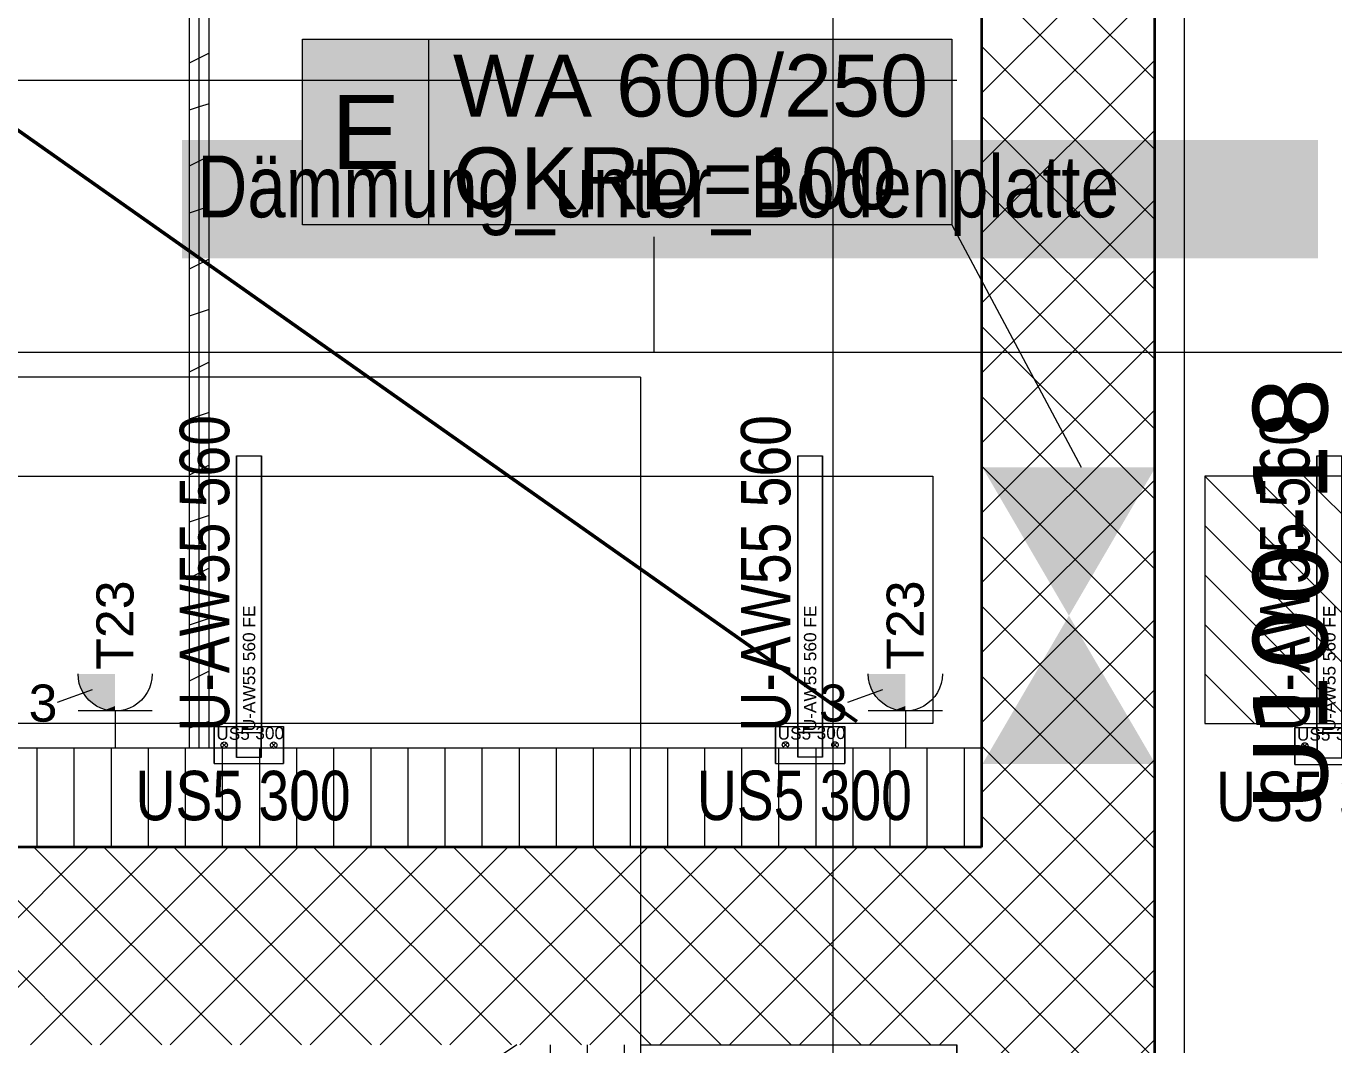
# Model space of a CAD drawing. Extents: x -1132 to 613, y -179 to 712.
# Drawn here: x -575.9 to -523, y 158.5 to 199.7 of the extents above; entities that cross this region are included whole.
import ezdxf
from ezdxf.lldxf.tags import DXFTag

# ---------------------------------------------------------------- set-up
doc = ezdxf.new("R2010")
doc.units = 0
doc.layers.get('0').update_dxf_attribs({"lineweight": 13})
for name, color, linetype, lineweight in [('A-AREA-____-IDEN', 7, 'Continuous', 5), ('A-DETL-____-HDLN', 7, '_Verdeckte Linien_', 9), ('A-DETL-____-IDEN', 7, 'Continuous', 5), ('A-FLOR-____-OTLN', 7, 'Continuous', 9), ('A-FLOR-____-OVHD', 7, 'Strichpunkt - Fein', 9), ('A-GENM-____-OTLN', 7, 'Continuous', 9), ('A-WALL-____-MCUT', 7, 'Continuous', 35), ('A-WALL-____-PATT', 7, 'Continuous', 35), ('A-WALL-FNSH-MCUT', 7, 'Continuous', 35), ('S-GRID-____-OTLN', 7, 'Continuous', 5)]:
    doc.layers.add(name, color=color, linetype=linetype, lineweight=lineweight)
for name, color, linetype, lineweight, true_color in [('EL01_WAN_Aussparung Wand', 7, 'Continuous', 13, 0x7f5f3f), ('EL01_WAN_Aussparung Wand Text', 7, 'Continuous', 13, 0x7f5f3f), ('EL01_WAN_Kraft', 1, 'Continuous', 13, 0xff0000), ('EL01_WAN_Trassen', 40, 'Continuous', 13, 0xffbf00), ('EL01_WAN_Trassen Befestigung', 7, 'Continuous', 13, 0xb2b200), ('X_Geometrie', 3, 'Continuous', 50, 0x00ff00)]:
    doc.layers.add(name, color=color, linetype=linetype, lineweight=lineweight, true_color=true_color)
doc.styles.get("Standard").update_dxf_attribs({"font": 'arial.ttf'})
tags = doc.linetypes.add('_Rasterlinie_', pattern=[0.375, 0.2, -0.05, 0.075, -0.05]).pattern_tags.tags
tags[10:11] = [DXFTag(74, 4), DXFTag(75, 0), DXFTag(340, '0'), DXFTag(46, 1.0), DXFTag(50, 0.0), DXFTag(44, 0.0), DXFTag(45, 0.0)]
tags[8:9] = [DXFTag(74, 4), DXFTag(75, 0), DXFTag(340, '0'), DXFTag(46, 1.0), DXFTag(50, 0.0), DXFTag(44, 0.0), DXFTag(45, 0.0)]
tags[6:7] = [DXFTag(74, 4), DXFTag(75, 0), DXFTag(340, '0'), DXFTag(46, 1.0), DXFTag(50, 0.0), DXFTag(44, 0.0), DXFTag(45, 0.0)]
tags[4:5] = [DXFTag(74, 4), DXFTag(75, 0), DXFTag(340, '0'), DXFTag(46, 1.0), DXFTag(50, 0.0), DXFTag(44, 0.0), DXFTag(45, 0.0)]
tags = doc.linetypes.add('_Verdeckte Linien_', pattern=[0.15, 0.1, -0.05]).pattern_tags.tags
tags[6:7] = [DXFTag(74, 4), DXFTag(75, 0), DXFTag(340, '0'), DXFTag(46, 1.0), DXFTag(50, 0.0), DXFTag(44, 0.0), DXFTag(45, 0.0)]
tags[4:5] = [DXFTag(74, 4), DXFTag(75, 0), DXFTag(340, '0'), DXFTag(46, 1.0), DXFTag(50, 0.0), DXFTag(44, 0.0), DXFTag(45, 0.0)]
tags = doc.linetypes.add('Strichpunkt - Fein', pattern=[0.2, 0.1, -0.05, 0, -0.05]).pattern_tags.tags
tags[10:11] = [DXFTag(74, 4), DXFTag(75, 0), DXFTag(340, '0'), DXFTag(46, 1.0), DXFTag(50, 0.0), DXFTag(44, 0.0), DXFTag(45, 0.0)]
tags[8:9] = [DXFTag(74, 4), DXFTag(75, 0), DXFTag(340, '0'), DXFTag(46, 1.0), DXFTag(50, 0.0), DXFTag(44, 0.0), DXFTag(45, 0.0)]
tags[6:7] = [DXFTag(74, 4), DXFTag(75, 0), DXFTag(340, '0'), DXFTag(46, 1.0), DXFTag(50, 0.0), DXFTag(44, 0.0), DXFTag(45, 0.0)]
tags[4:5] = [DXFTag(74, 4), DXFTag(75, 0), DXFTag(340, '0'), DXFTag(46, 1.0), DXFTag(50, 0.0), DXFTag(44, 0.0), DXFTag(45, 0.0)]

# ---------------------------------------------------------------- blocks, each defined once
blk = doc.blocks.new('Referenz-A0UNPDE96I', base_point=(-1115.886, -117.372))
at = {"layer": 'A-DETL-____-HDLN', "color": 0, "linetype": '_Verdeckte Linien_', "ltscale": 0.13}
for p, q in [((-538.215, 197.478), (-723.015, 197.478)), ((-365.615, 186.478), (-735.315, 186.478)), ((-551.015, 185.478), (-724.344, 185.478)), ((-551.015, 185.478), (-551.015, 158.478))]:
    blk.add_line(p, q, dxfattribs=at)
at = {"layer": 'A-DETL-____-IDEN', "color": 0, "linetype": 'Continuous', "ltscale": 0.13}
blk.add_line((-550.465, 186.478), (-550.465, 191.145), dxfattribs=at)
at = {"layer": 'A-DETL-____-IDEN', "color": 7, "linetype": 'Continuous', "ltscale": 0.13, "true_color": 0xffffff}
for points in [[(-569.558, 190.277), (-523.606, 190.277), (-569.558, 195.065)], [(-523.606, 190.277), (-569.558, 195.065), (-523.606, 195.065)]]:
    blk.add_solid(points, dxfattribs=at)
at = {"layer": 'A-FLOR-____-OTLN', "color": 0, "linetype": 'Continuous', "ltscale": 0.13}
blk.add_line((-556.015, 158.478), (-562.015, 154.478), dxfattribs=at)
at = {"layer": 'A-FLOR-____-OVHD', "color": 0, "linetype": 'Strichpunkt - Fein', "ltscale": 0.13}
blk.add_line((-529.015, -107.622), (-529.015, 223.278), dxfattribs=at)
at = {"layer": 'A-GENM-____-OTLN', "color": 0, "linetype": 'Continuous', "ltscale": 0.13}
for p, q in [((-551.015, 158.478), (-538.215, 158.478)), ((-551.015, 158.478), (-551.015, 133.278)), ((-538.215, 158.478), (-538.215, 133.278))]:
    blk.add_line(p, q, dxfattribs=at)
at = {"layer": 'A-GENM-____-OTLN', "color": 0, "linetype": '_Verdeckte Linien_', "ltscale": 0.13}
blk.add_line((-538.215, 133.278), (-538.215, 158.478), dxfattribs=at)
at = {"layer": 'A-WALL-____-MCUT', "color": 0, "linetype": 'Continuous', "ltscale": 0.35}
for p, q in [((-537.215, 261.878), (-537.215, 166.478)), ((-530.215, 96.478), (-530.215, 224.478)), ((-537.215, 166.478), (-664.615, 166.478))]:
    blk.add_line(p, q, dxfattribs=at)
at = {"layer": 'A-WALL-____-MCUT', "color": 0, "linetype": 'Continuous', "lineweight": 9, "ltscale": 0.13}
for p, q in [((-568.865, 170.478), (-568.865, 233.08)), ((-537.215, 170.478), (-664.615, 170.478))]:
    blk.add_line(p, q, dxfattribs=at)
at = {"layer": 'A-WALL-____-PATT', "color": 0, "linetype": 'Continuous', "lineweight": 9, "ltscale": 0.13}
for p, q in [((-530.215, 197.512), (-537.215, 204.512)), ((-537.215, 196.955), (-530.215, 203.955)), ((-530.215, 194.684), (-537.215, 201.684)), ((-537.215, 194.126), (-530.215, 201.126)), ((-568.865, 198.372), (-569.265, 198.172)), ((-568.465, 198.572), (-568.865, 198.372)), ((-530.215, 191.855), (-537.215, 198.855)), ((-537.215, 191.298), (-530.215, 198.298)), ((-568.865, 196.403), (-569.265, 196.27)), ((-568.465, 196.536), (-568.865, 196.403)), ((-530.215, 189.027), (-537.215, 196.027)), ((-537.215, 188.47), (-530.215, 195.47)), ((-568.865, 194.207), (-569.265, 194.007)), ((-568.465, 194.407), (-568.865, 194.207)), ((-530.215, 186.198), (-537.215, 193.198)), ((-537.215, 185.641), (-530.215, 192.641)), ((-568.865, 192.238), (-569.265, 192.105)), ((-568.465, 192.372), (-568.865, 192.238)), ((-568.865, 190.043), (-569.265, 189.843)), ((-568.465, 190.243), (-568.865, 190.043)), ((-530.215, 183.37), (-537.215, 190.37)), ((-537.215, 182.813), (-530.215, 189.813)), ((-568.865, 188.074), (-569.265, 187.94)), ((-568.465, 188.207), (-568.865, 188.074)), ((-530.215, 180.541), (-537.215, 187.541)), ((-537.215, 179.984), (-530.215, 186.984)), ((-568.865, 185.878), (-569.265, 185.678)), ((-568.465, 186.078), (-568.865, 185.878)), ((-530.215, 177.713), (-537.215, 184.713)), ((-537.215, 177.156), (-530.215, 184.156)), ((-568.865, 183.909), (-569.265, 183.776)), ((-568.465, 184.042), (-568.865, 183.909)), ((-568.865, 181.713), (-569.265, 181.513)), ((-568.465, 181.913), (-568.865, 181.713)), ((-530.215, 174.885), (-537.215, 181.885)), ((-537.215, 174.328), (-530.215, 181.328)), ((-568.465, 179.877), (-568.865, 179.744)), ((-568.865, 179.744), (-569.265, 179.611)), ((-530.215, 172.056), (-537.215, 179.056)), ((-537.215, 171.499), (-530.215, 178.499)), ((-568.465, 177.748), (-568.865, 177.548)), ((-568.865, 177.548), (-569.265, 177.348)), ((-530.215, 169.228), (-537.215, 176.228)), ((-568.465, 175.713), (-568.865, 175.579)), ((-537.215, 168.671), (-530.215, 175.671)), ((-568.865, 175.579), (-569.265, 175.446)), ((-568.465, 173.583), (-568.865, 173.383)), ((-568.865, 173.383), (-569.265, 173.183)), ((-530.215, 166.399), (-537.215, 173.399)), ((-537.215, 165.842), (-530.215, 172.842)), ((-568.865, 171.415), (-569.265, 171.281)), ((-568.465, 171.548), (-568.865, 171.415)), ((-575.414, 166.478), (-575.414, 170.478)), ((-573.914, 166.478), (-573.914, 170.478)), ((-572.414, 166.478), (-572.414, 170.478)), ((-570.914, 166.478), (-570.914, 170.478)), ((-569.414, 166.478), (-569.414, 170.478)), ((-567.914, 166.478), (-567.914, 170.478)), ((-566.414, 166.478), (-566.414, 170.478)), ((-564.914, 166.478), (-564.914, 170.478)), ((-563.414, 166.478), (-563.414, 170.478)), ((-561.914, 166.478), (-561.914, 170.478)), ((-560.414, 166.478), (-560.414, 170.478)), ((-558.914, 166.478), (-558.914, 170.478)), ((-557.414, 166.478), (-557.414, 170.478)), ((-555.914, 166.478), (-555.914, 170.478)), ((-554.414, 166.478), (-554.414, 170.478)), ((-552.914, 166.478), (-552.914, 170.478)), ((-551.414, 166.478), (-551.414, 170.478)), ((-549.914, 166.478), (-549.914, 170.478)), ((-548.414, 166.478), (-548.414, 170.478)), ((-546.914, 166.478), (-546.914, 170.478)), ((-545.414, 166.478), (-545.414, 170.478)), ((-543.914, 166.478), (-543.914, 170.478)), ((-542.414, 166.478), (-542.414, 170.478)), ((-540.914, 166.478), (-540.914, 170.478)), ((-539.414, 166.478), (-539.414, 170.478)), ((-537.914, 166.478), (-537.914, 170.478)), ((-530.215, 163.571), (-537.215, 170.571)), ((-537.15, 163.078), (-530.215, 170.014)), ((-532.551, 163.078), (-537.215, 167.742)), ((-534.322, 163.078), (-530.215, 167.185)), ((-581.348, 158.478), (-573.348, 166.478)), ((-573.205, 158.478), (-581.205, 166.478)), ((-578.52, 158.478), (-570.52, 166.478)), ((-570.377, 158.478), (-578.377, 166.478)), ((-575.691, 158.478), (-567.691, 166.478)), ((-567.548, 158.478), (-575.548, 166.478)), ((-572.863, 158.478), (-564.863, 166.478)), ((-564.72, 158.478), (-572.72, 166.478)), ((-570.034, 158.478), (-562.034, 166.478)), ((-561.892, 158.478), (-569.892, 166.478)), ((-567.206, 158.478), (-559.206, 166.478)), ((-559.063, 158.478), (-567.063, 166.478)), ((-564.378, 158.478), (-556.378, 166.478)), ((-556.235, 158.478), (-564.235, 166.478)), ((-561.549, 158.478), (-553.549, 166.478)), ((-553.406, 158.478), (-561.406, 166.478)), ((-558.721, 158.478), (-550.721, 166.478)), ((-550.578, 158.478), (-558.578, 166.478)), ((-555.892, 158.478), (-547.892, 166.478)), ((-547.749, 158.478), (-555.749, 166.478)), ((-553.064, 158.478), (-545.064, 166.478)), ((-544.921, 158.478), (-552.921, 166.478)), ((-550.235, 158.478), (-542.235, 166.478)), ((-542.093, 158.478), (-550.093, 166.478)), ((-547.407, 158.478), (-539.407, 166.478)), ((-539.264, 158.478), (-547.264, 166.478)), ((-538.215, 160.257), (-544.436, 166.478)), ((-538.207, 163.078), (-541.607, 166.478)), ((-537.215, 164.914), (-538.779, 166.478)), ((-544.579, 158.478), (-537.215, 165.842)), ((-535.379, 163.078), (-537.215, 164.914)), ((-531.493, 163.078), (-530.215, 164.357)), ((-538.215, 162.014), (-537.15, 163.078)), ((-538.215, 159.185), (-534.322, 163.078)), ((-538.215, 156.357), (-531.493, 163.078)), ((-530.215, 155.086), (-538.207, 163.078)), ((-530.215, 157.914), (-535.379, 163.078)), ((-530.215, 160.742), (-532.551, 163.078)), ((-541.75, 158.478), (-538.215, 162.014)), ((-538.215, 153.529), (-530.215, 161.529)), ((-530.215, 152.257), (-538.215, 160.257)), ((-538.922, 158.478), (-538.215, 159.185)), ((-538.215, 150.7), (-530.215, 158.7)), ((-554.654, 143.278), (-554.654, 158.478)), ((-553.154, 143.278), (-553.154, 158.478)), ((-551.654, 143.278), (-551.654, 158.478))]:
    blk.add_line(p, q, dxfattribs=at)
at = {"layer": 'A-WALL-FNSH-MCUT', "color": 0, "linetype": 'Continuous', "lineweight": 9, "ltscale": 0.13}
for p, q in [((-569.265, 233.08), (-569.265, 170.478)), ((-568.465, 170.478), (-568.465, 233.08))]:
    blk.add_line(p, q, dxfattribs=at)
at = {"layer": 'S-GRID-____-OTLN', "color": 0, "linetype": '_Rasterlinie_', "ltscale": 0.13}
blk.add_line((-543.215, -113.603), (-543.215, 631.478), dxfattribs=at)
at = {"layer": 'X_Geometrie', "color": 0, "linetype": 'Continuous', "ltscale": 0.5}
blk.add_line((-663.384, 256.878), (-542.267, 171.558), dxfattribs=at)
at = {"layer": 'A-AREA-____-IDEN', "color": 0, "linetype": 'Continuous', "ltscale": 0.13, "insert": (-526.238, 167.942), "char_height": 3, "attachment_point": 1, "rotation": 90}
blk.add_mtext('{\\fVerdana;U100-18}', dxfattribs=at)
at = {"layer": 'A-DETL-____-IDEN', "color": 0, "linetype": 'Continuous', "ltscale": 0.13, "insert": (-568.933, 194.44), "char_height": 2.5, "attachment_point": 1}
blk.add_mtext('{\\W0.8;\\fArial;Dämmung_unter_Bodenplatte}', dxfattribs=at)
blk = doc.blocks.new('Kabelkanal-A0UNPDJ36I', base_point=(-597.184, 171.478))
at = {"color": 0, "linetype": 'ByBlock', "lineweight": -2, "ltscale": 0.13}
for p, q in [((-597.184, 171.478), (-597.184, 181.478)), ((-597.184, 181.478), (-539.184, 181.478)), ((-539.184, 181.478), (-539.184, 171.478)), ((-539.184, 171.478), (-597.184, 171.478))]:
    blk.add_line(p, q, dxfattribs=at)
blk = doc.blocks.new('IfcObject-A0UNPDLF6I', base_point=(-571.437, 167.559))
at = {"layer": 'EL01_WAN_Trassen', "linetype": 'ByBlock', "lineweight": -2, "ltscale": 0.13}
for p, q in [((-568.253, 171.348), (-565.453, 171.348)), ((-568.253, 171.348), (-565.453, 171.348)), ((-568.253, 169.848), (-568.253, 171.348)), ((-568.253, 171.348), (-568.253, 171.348)), ((-568.253, 171.348), (-568.253, 169.848)), ((-566.353, 171.098), (-567.353, 171.098)), ((-566.353, 171.098), (-567.353, 171.098)), ((-567.353, 170.098), (-567.353, 171.098)), ((-567.353, 171.098), (-567.353, 171.098)), ((-567.353, 171.098), (-567.353, 170.098)), ((-566.353, 170.098), (-566.353, 171.098)), ((-566.353, 171.098), (-566.353, 171.098)), ((-566.353, 171.098), (-566.353, 170.098)), ((-565.453, 169.848), (-565.453, 171.348)), ((-565.453, 171.348), (-565.453, 171.348)), ((-565.453, 171.348), (-565.453, 169.848)), ((-567.983, 170.598), (-567.978, 170.631)), ((-567.978, 170.564), (-567.983, 170.598)), ((-567.978, 170.631), (-567.965, 170.663)), ((-567.965, 170.533), (-567.978, 170.564)), ((-567.965, 170.663), (-567.944, 170.69)), ((-567.944, 170.506), (-567.965, 170.533)), ((-567.944, 170.69), (-567.918, 170.71)), ((-567.761, 170.506), (-567.944, 170.69)), ((-567.944, 170.506), (-567.761, 170.69)), ((-567.918, 170.485), (-567.944, 170.506)), ((-567.918, 170.71), (-567.886, 170.723)), ((-567.886, 170.472), (-567.918, 170.485)), ((-567.886, 170.723), (-567.853, 170.728)), ((-567.853, 170.468), (-567.886, 170.472)), ((-567.853, 170.728), (-567.819, 170.723)), ((-567.819, 170.472), (-567.853, 170.468)), ((-567.819, 170.723), (-567.788, 170.71)), ((-567.788, 170.485), (-567.819, 170.472)), ((-567.788, 170.71), (-567.761, 170.69)), ((-567.761, 170.506), (-567.788, 170.485)), ((-567.761, 170.69), (-567.74, 170.663)), ((-567.74, 170.533), (-567.761, 170.506)), ((-567.74, 170.663), (-567.727, 170.631)), ((-567.727, 170.564), (-567.74, 170.533)), ((-567.727, 170.631), (-567.723, 170.598)), ((-567.723, 170.598), (-567.727, 170.564)), ((-565.983, 170.598), (-565.978, 170.631)), ((-565.978, 170.564), (-565.983, 170.598)), ((-565.978, 170.631), (-565.965, 170.663)), ((-565.965, 170.533), (-565.978, 170.564)), ((-565.965, 170.663), (-565.944, 170.69)), ((-565.944, 170.506), (-565.965, 170.533)), ((-565.944, 170.69), (-565.918, 170.71)), ((-565.944, 170.69), (-565.761, 170.506)), ((-565.944, 170.506), (-565.761, 170.69)), ((-565.918, 170.485), (-565.944, 170.506)), ((-565.918, 170.71), (-565.886, 170.723)), ((-565.886, 170.472), (-565.918, 170.485)), ((-565.886, 170.723), (-565.853, 170.728)), ((-565.853, 170.468), (-565.886, 170.472)), ((-565.853, 170.728), (-565.819, 170.723)), ((-565.819, 170.472), (-565.853, 170.468)), ((-565.819, 170.723), (-565.788, 170.71)), ((-565.788, 170.485), (-565.819, 170.472)), ((-565.788, 170.71), (-565.761, 170.69)), ((-565.761, 170.506), (-565.788, 170.485)), ((-565.761, 170.69), (-565.74, 170.663)), ((-565.74, 170.533), (-565.761, 170.506)), ((-565.74, 170.663), (-565.727, 170.631)), ((-565.727, 170.564), (-565.74, 170.533)), ((-565.727, 170.631), (-565.723, 170.598)), ((-565.723, 170.598), (-565.727, 170.564)), ((-568.253, 169.848), (-565.453, 169.848)), ((-568.253, 169.848), (-565.453, 169.848)), ((-568.253, 169.848), (-568.253, 169.848)), ((-566.353, 170.098), (-567.353, 170.098)), ((-566.353, 170.098), (-567.353, 170.098)), ((-567.353, 170.098), (-567.353, 170.098)), ((-566.353, 170.098), (-566.353, 170.098)), ((-565.453, 169.848), (-565.453, 169.848))]:
    blk.add_line(p, q, dxfattribs=at)
at = {"layer": 'EL01_WAN_Trassen', "lineweight": -2, "attachment_point": 1}
for s, insert, char_height in [('{\\fArial;US5}', (-568.172, 171.313), 0.5), ('{\\fArial;300}', (-566.593, 171.336), 0.5), ('{\\W0.8;\\fArial;US5 300}', (-571.437, 169.559), 2)]:
    blk.add_mtext(s, dxfattribs=dict(at, insert=insert, char_height=char_height))
blk = doc.blocks.new('IfcObject-A0UNPDN76I', base_point=(-569.648, 171.102))
at = {"layer": 'EL01_WAN_Trassen', "linetype": 'ByBlock', "lineweight": -2, "ltscale": 0.13}
for p, q in [((-567.348, 182.302), (-566.348, 182.302)), ((-567.348, 182.302), (-566.348, 182.302)), ((-567.348, 171.102), (-567.348, 182.302)), ((-567.348, 182.302), (-567.348, 182.302)), ((-567.348, 182.302), (-567.348, 171.102)), ((-566.348, 171.102), (-566.348, 182.302)), ((-566.348, 182.302), (-566.348, 182.302)), ((-566.348, 182.302), (-566.348, 171.102)), ((-567.348, 171.102), (-566.348, 171.102)), ((-567.348, 171.102), (-566.348, 171.102)), ((-567.348, 171.102), (-567.348, 171.102)), ((-566.348, 171.102), (-566.348, 171.102))]:
    blk.add_line(p, q, dxfattribs=at)
at = {"layer": 'EL01_WAN_Trassen', "lineweight": -2, "attachment_point": 1, "rotation": 90}
for s, insert, char_height in [('{\\W0.8;\\fArial;U-AW55 560}', (-569.648, 171.149), 2), ('{\\fArial;U-AW55 560 FE}', (-567.098, 171.157), 0.5)]:
    blk.add_mtext(s, dxfattribs=dict(at, insert=insert, char_height=char_height))
blk = doc.blocks.new('Wanddurchbruch-A0UNPDQN6I', base_point=(-537.184, 169.831))
at = {"color": 0, "linetype": 'ByBlock', "lineweight": -2, "ltscale": 0.13}
for p, q in [((-537.184, 169.831), (-537.184, 181.831)), ((-530.184, 169.831), (-530.184, 181.831))]:
    blk.add_line(p, q, dxfattribs=at)
for points in [[(-533.684, 175.831), (-530.184, 181.831), (-537.184, 181.831)], [(-537.184, 169.831), (-530.184, 169.831), (-533.684, 175.831)]]:
    blk.add_solid(points, dxfattribs=at)
blk = doc.blocks.new('Durchbruch beschriften-A0UNPDQP6I', base_point=(-564.69, 181.831))
at = {"color": 0, "linetype": 'ByBlock', "lineweight": -2, "ltscale": 0.13}
for p, q in [((-564.69, 191.642), (-564.69, 199.142)), ((-564.69, 199.142), (-538.423, 199.142)), ((-559.569, 191.642), (-559.569, 199.142)), ((-538.423, 199.142), (-538.423, 191.642)), ((-538.423, 191.642), (-564.69, 191.642)), ((-538.423, 191.642), (-533.184, 181.831))]:
    blk.add_line(p, q, dxfattribs=at)
at = {"color": 7, "linetype": 'ByBlock', "lineweight": -2, "ltscale": 0.13, "true_color": 0xffffff}
for points in [[(-538.423, 191.642), (-564.69, 191.642), (-538.423, 199.142)], [(-564.69, 191.642), (-538.423, 199.142), (-564.69, 199.142)], [(-538.423, 199.142), (-564.69, 199.142), (-564.69, 199.142)], [(-538.423, 191.642), (-538.423, 191.642), (-564.69, 191.642)]]:
    blk.add_solid(points, dxfattribs=at)
at = {"color": 0, "linetype": 'ByBlock', "lineweight": -2, "ltscale": 0.13, "char_height": 2.5, "attachment_point": 1}
for s, insert in [('{\\fArial; WA 600/250 }', (-559.569, 198.517)), ('{\\fArial; OKRD=100 }', (-559.569, 194.767))]:
    blk.add_mtext(s, dxfattribs=dict(at, insert=insert))
at = {"color": 40, "linetype": 'ByBlock', "lineweight": -2, "ltscale": 0.13, "true_color": 0xffbf00, "insert": (-563.526, 196.892), "char_height": 3, "attachment_point": 1}
blk.add_mtext('{\\fArial;E}', dxfattribs=at)
blk = doc.blocks.new('IfcObject-A0UNPDTB6I', base_point=(-527.728, 167.525))
at = {"layer": 'EL01_WAN_Trassen', "linetype": 'ByBlock', "lineweight": -2, "ltscale": 0.13}
for p, q in [((-524.543, 171.315), (-521.743, 171.315)), ((-524.543, 171.315), (-521.743, 171.315)), ((-524.543, 169.815), (-524.543, 171.315)), ((-524.543, 171.315), (-524.543, 171.315)), ((-524.543, 171.315), (-524.543, 169.815)), ((-522.643, 171.065), (-523.643, 171.065)), ((-522.643, 171.065), (-523.643, 171.065)), ((-523.643, 170.065), (-523.643, 171.065)), ((-523.643, 171.065), (-523.643, 171.065)), ((-523.643, 171.065), (-523.643, 170.065)), ((-522.643, 170.065), (-522.643, 171.065)), ((-522.643, 171.065), (-522.643, 171.065)), ((-522.643, 171.065), (-522.643, 170.065)), ((-521.743, 169.815), (-521.743, 171.315)), ((-521.743, 171.315), (-521.743, 171.315)), ((-521.743, 171.315), (-521.743, 169.815)), ((-524.273, 170.565), (-524.269, 170.598)), ((-524.269, 170.531), (-524.273, 170.565)), ((-524.269, 170.598), (-524.256, 170.63)), ((-524.256, 170.5), (-524.269, 170.531)), ((-524.256, 170.63), (-524.235, 170.657)), ((-524.235, 170.473), (-524.256, 170.5)), ((-524.235, 170.657), (-524.208, 170.677)), ((-524.051, 170.473), (-524.235, 170.657)), ((-524.235, 170.473), (-524.051, 170.657)), ((-524.208, 170.452), (-524.235, 170.473)), ((-524.208, 170.677), (-524.177, 170.69)), ((-524.177, 170.439), (-524.208, 170.452)), ((-524.177, 170.69), (-524.143, 170.695)), ((-524.143, 170.435), (-524.177, 170.439)), ((-524.143, 170.695), (-524.11, 170.69)), ((-524.11, 170.439), (-524.143, 170.435)), ((-524.11, 170.69), (-524.078, 170.677)), ((-524.078, 170.452), (-524.11, 170.439)), ((-524.078, 170.677), (-524.051, 170.657)), ((-524.051, 170.473), (-524.078, 170.452)), ((-524.051, 170.657), (-524.031, 170.63)), ((-524.031, 170.5), (-524.051, 170.473)), ((-524.031, 170.63), (-524.018, 170.598)), ((-524.018, 170.531), (-524.031, 170.5)), ((-524.018, 170.598), (-524.013, 170.565)), ((-524.013, 170.565), (-524.018, 170.531)), ((-522.273, 170.565), (-522.269, 170.598)), ((-522.269, 170.531), (-522.273, 170.565)), ((-522.269, 170.598), (-522.256, 170.63)), ((-522.256, 170.5), (-522.269, 170.531)), ((-522.256, 170.63), (-522.235, 170.657)), ((-522.235, 170.473), (-522.256, 170.5)), ((-522.235, 170.657), (-522.208, 170.677)), ((-522.235, 170.657), (-522.051, 170.473)), ((-522.235, 170.473), (-522.051, 170.657)), ((-522.208, 170.452), (-522.235, 170.473)), ((-522.208, 170.677), (-522.177, 170.69)), ((-522.177, 170.439), (-522.208, 170.452)), ((-522.177, 170.69), (-522.143, 170.695)), ((-522.143, 170.435), (-522.177, 170.439)), ((-522.143, 170.695), (-522.11, 170.69)), ((-522.11, 170.439), (-522.143, 170.435)), ((-522.11, 170.69), (-522.078, 170.677)), ((-522.078, 170.452), (-522.11, 170.439)), ((-522.078, 170.677), (-522.051, 170.657)), ((-522.051, 170.473), (-522.078, 170.452)), ((-522.051, 170.657), (-522.031, 170.63)), ((-522.031, 170.5), (-522.051, 170.473)), ((-522.031, 170.63), (-522.018, 170.598)), ((-522.018, 170.531), (-522.031, 170.5)), ((-522.018, 170.598), (-522.013, 170.565)), ((-522.013, 170.565), (-522.018, 170.531)), ((-524.543, 169.815), (-521.743, 169.815)), ((-524.543, 169.815), (-521.743, 169.815)), ((-524.543, 169.815), (-524.543, 169.815)), ((-522.643, 170.065), (-523.643, 170.065)), ((-522.643, 170.065), (-523.643, 170.065)), ((-523.643, 170.065), (-523.643, 170.065)), ((-522.643, 170.065), (-522.643, 170.065)), ((-521.743, 169.815), (-521.743, 169.815))]:
    blk.add_line(p, q, dxfattribs=at)
at = {"layer": 'EL01_WAN_Trassen', "lineweight": -2, "attachment_point": 1}
for s, insert, char_height in [('{\\fArial;US5}', (-524.463, 171.28), 0.5), ('{\\fArial;300}', (-522.884, 171.303), 0.5), ('{\\W0.8;\\fArial;US5 300}', (-527.728, 169.525), 2)]:
    blk.add_mtext(s, dxfattribs=dict(at, insert=insert, char_height=char_height))
blk = doc.blocks.new('IfcObject-A0UNPDTF6I', base_point=(-548.732, 167.567))
at = {"layer": 'EL01_WAN_Trassen', "linetype": 'ByBlock', "lineweight": -2, "ltscale": 0.13}
for p, q in [((-545.548, 171.356), (-542.748, 171.356)), ((-545.548, 171.356), (-542.748, 171.356)), ((-545.548, 169.856), (-545.548, 171.356)), ((-545.548, 171.356), (-545.548, 171.356)), ((-545.548, 171.356), (-545.548, 169.856)), ((-543.648, 171.106), (-544.648, 171.106)), ((-543.648, 171.106), (-544.648, 171.106)), ((-544.648, 170.106), (-544.648, 171.106)), ((-544.648, 171.106), (-544.648, 171.106)), ((-544.648, 171.106), (-544.648, 170.106)), ((-543.648, 170.106), (-543.648, 171.106)), ((-543.648, 171.106), (-543.648, 171.106)), ((-543.648, 171.106), (-543.648, 170.106)), ((-542.748, 169.856), (-542.748, 171.356)), ((-542.748, 171.356), (-542.748, 171.356)), ((-542.748, 171.356), (-542.748, 169.856)), ((-545.278, 170.606), (-545.273, 170.639)), ((-545.273, 170.572), (-545.278, 170.606)), ((-545.273, 170.639), (-545.26, 170.671)), ((-545.26, 170.541), (-545.273, 170.572)), ((-545.26, 170.671), (-545.24, 170.698)), ((-545.24, 170.514), (-545.26, 170.541)), ((-545.24, 170.698), (-545.213, 170.718)), ((-545.056, 170.514), (-545.24, 170.698)), ((-545.24, 170.514), (-545.056, 170.698)), ((-545.213, 170.493), (-545.24, 170.514)), ((-545.213, 170.718), (-545.181, 170.731)), ((-545.181, 170.48), (-545.213, 170.493)), ((-545.181, 170.731), (-545.148, 170.736)), ((-545.148, 170.476), (-545.181, 170.48)), ((-545.148, 170.736), (-545.114, 170.731)), ((-545.114, 170.48), (-545.148, 170.476)), ((-545.114, 170.731), (-545.083, 170.718)), ((-545.083, 170.493), (-545.114, 170.48)), ((-545.083, 170.718), (-545.056, 170.698)), ((-545.056, 170.514), (-545.083, 170.493)), ((-545.056, 170.698), (-545.035, 170.671)), ((-545.035, 170.541), (-545.056, 170.514)), ((-545.035, 170.671), (-545.022, 170.639)), ((-545.022, 170.572), (-545.035, 170.541)), ((-545.022, 170.639), (-545.018, 170.606)), ((-545.018, 170.606), (-545.022, 170.572)), ((-543.278, 170.606), (-543.273, 170.639)), ((-543.273, 170.572), (-543.278, 170.606)), ((-543.273, 170.639), (-543.26, 170.671)), ((-543.26, 170.541), (-543.273, 170.572)), ((-543.26, 170.671), (-543.24, 170.698)), ((-543.24, 170.514), (-543.26, 170.541)), ((-543.24, 170.698), (-543.213, 170.718)), ((-543.24, 170.698), (-543.056, 170.514)), ((-543.24, 170.514), (-543.056, 170.698)), ((-543.213, 170.493), (-543.24, 170.514)), ((-543.213, 170.718), (-543.181, 170.731)), ((-543.181, 170.48), (-543.213, 170.493)), ((-543.181, 170.731), (-543.148, 170.736)), ((-543.148, 170.476), (-543.181, 170.48)), ((-543.148, 170.736), (-543.114, 170.731)), ((-543.114, 170.48), (-543.148, 170.476)), ((-543.114, 170.731), (-543.083, 170.718)), ((-543.083, 170.493), (-543.114, 170.48)), ((-543.083, 170.718), (-543.056, 170.698)), ((-543.056, 170.514), (-543.083, 170.493)), ((-543.056, 170.698), (-543.035, 170.671)), ((-543.035, 170.541), (-543.056, 170.514)), ((-543.035, 170.671), (-543.022, 170.639)), ((-543.022, 170.572), (-543.035, 170.541)), ((-543.022, 170.639), (-543.018, 170.606)), ((-543.018, 170.606), (-543.022, 170.572)), ((-545.548, 169.856), (-542.748, 169.856)), ((-545.548, 169.856), (-542.748, 169.856)), ((-545.548, 169.856), (-545.548, 169.856)), ((-543.648, 170.106), (-544.648, 170.106)), ((-543.648, 170.106), (-544.648, 170.106)), ((-544.648, 170.106), (-544.648, 170.106)), ((-543.648, 170.106), (-543.648, 170.106)), ((-542.748, 169.856), (-542.748, 169.856))]:
    blk.add_line(p, q, dxfattribs=at)
at = {"layer": 'EL01_WAN_Trassen', "lineweight": -2, "attachment_point": 1}
for s, insert, char_height in [('{\\fArial;US5}', (-545.467, 171.321), 0.5), ('{\\fArial;300}', (-543.888, 171.344), 0.5), ('{\\W0.8;\\fArial;US5 300}', (-548.732, 169.567), 2)]:
    blk.add_mtext(s, dxfattribs=dict(at, insert=insert, char_height=char_height))
blk = doc.blocks.new('Kabelkanal-A0UNPDTJ6I', base_point=(-528.184, 171.478))
at = {"color": 0, "linetype": 'ByBlock', "lineweight": -2, "ltscale": 0.13}
for p, q in [((-528.184, 181.478), (-528.184, 171.478)), ((-506.184, 181.478), (-528.184, 181.478)), ((-506.184, 171.478), (-506.184, 181.478)), ((-528.184, 171.478), (-506.184, 171.478))]:
    blk.add_line(p, q, dxfattribs=at)
at = {"color": 0, "linetype": 'ByBlock', "lineweight": 18, "ltscale": 0.18}
for p, q in [((-528.184, 181.478), (-518.184, 171.478)), ((-526.184, 181.478), (-516.184, 171.478)), ((-524.184, 181.478), (-514.184, 171.478)), ((-522.184, 181.478), (-512.184, 171.478)), ((-520.184, 181.478), (-510.184, 171.478)), ((-518.184, 181.478), (-508.184, 171.478)), ((-516.184, 181.478), (-506.184, 171.478)), ((-514.184, 181.478), (-506.184, 173.478)), ((-512.184, 181.478), (-506.184, 175.478)), ((-510.184, 181.478), (-506.184, 177.478)), ((-508.184, 181.478), (-506.184, 179.478)), ((-520.184, 171.478), (-528.184, 179.478)), ((-522.184, 171.478), (-528.184, 177.478)), ((-524.184, 171.478), (-528.184, 175.478)), ((-526.184, 171.478), (-528.184, 173.478))]:
    blk.add_line(p, q, dxfattribs=at)
blk = doc.blocks.new('IfcObject-A0UNPDTR6I', base_point=(-525.951, 171.102))
at = {"layer": 'EL01_WAN_Trassen', "linetype": 'ByBlock', "lineweight": -2, "ltscale": 0.13}
for p, q in [((-523.651, 182.302), (-522.651, 182.302)), ((-523.651, 182.302), (-522.651, 182.302)), ((-523.651, 171.102), (-523.651, 182.302)), ((-523.651, 182.302), (-523.651, 182.302)), ((-523.651, 182.302), (-523.651, 171.102)), ((-522.651, 171.102), (-522.651, 182.302)), ((-522.651, 182.302), (-522.651, 182.302)), ((-522.651, 182.302), (-522.651, 171.102)), ((-523.651, 171.102), (-522.651, 171.102)), ((-523.651, 171.102), (-522.651, 171.102)), ((-523.651, 171.102), (-523.651, 171.102)), ((-522.651, 171.102), (-522.651, 171.102))]:
    blk.add_line(p, q, dxfattribs=at)
at = {"layer": 'EL01_WAN_Trassen', "lineweight": -2, "attachment_point": 1, "rotation": 90}
for s, insert, char_height in [('{\\W0.8;\\fArial;U-AW55 560}', (-525.951, 171.149), 2), ('{\\fArial;U-AW55 560 FE}', (-523.401, 171.157), 0.5)]:
    blk.add_mtext(s, dxfattribs=dict(at, insert=insert, char_height=char_height))
blk = doc.blocks.new('IfcObject-A0UNPDTV6I', base_point=(-546.952, 171.102))
at = {"layer": 'EL01_WAN_Trassen', "linetype": 'ByBlock', "lineweight": -2, "ltscale": 0.13}
for p, q in [((-544.652, 182.302), (-543.652, 182.302)), ((-544.652, 182.302), (-543.652, 182.302)), ((-544.652, 171.102), (-544.652, 182.302)), ((-544.652, 182.302), (-544.652, 182.302)), ((-544.652, 182.302), (-544.652, 171.102)), ((-543.652, 171.102), (-543.652, 182.302)), ((-543.652, 182.302), (-543.652, 182.302)), ((-543.652, 182.302), (-543.652, 171.102)), ((-544.652, 171.102), (-543.652, 171.102)), ((-544.652, 171.102), (-543.652, 171.102)), ((-544.652, 171.102), (-544.652, 171.102)), ((-543.652, 171.102), (-543.652, 171.102))]:
    blk.add_line(p, q, dxfattribs=at)
at = {"layer": 'EL01_WAN_Trassen', "lineweight": -2, "attachment_point": 1, "rotation": 90}
for s, insert, char_height in [('{\\W0.8;\\fArial;U-AW55 560}', (-546.952, 171.149), 2), ('{\\fArial;U-AW55 560 FE}', (-544.402, 171.157), 0.5)]:
    blk.add_mtext(s, dxfattribs=dict(at, insert=insert, char_height=char_height))
blk = doc.blocks.new('Steckdose T23_ AP_ 3-fach-A0UNPDXZ6I', base_point=(-575.762, 170.478))
at = {"color": 0, "lineweight": -2}
for p, q in [((-573.75, 173.282), (-573.763, 173.478)), ((-573.712, 173.09), (-573.75, 173.282)), ((-573.648, 172.904), (-573.712, 173.09)), ((-570.814, 173.09), (-570.877, 172.904)), ((-570.775, 173.282), (-570.814, 173.09)), ((-570.763, 173.478), (-570.775, 173.282)), ((-573.189, 172.832), (-574.605, 172.324)), ((-573.562, 172.728), (-573.648, 172.904)), ((-573.453, 172.565), (-573.562, 172.728)), ((-573.323, 172.417), (-573.453, 172.565)), ((-571.073, 172.565), (-571.202, 172.417)), ((-570.964, 172.728), (-571.073, 172.565)), ((-570.877, 172.904), (-570.964, 172.728)), ((-570.763, 171.978), (-573.763, 171.978)), ((-573.176, 172.288), (-573.323, 172.417)), ((-573.013, 172.179), (-573.176, 172.288)), ((-572.837, 172.092), (-573.013, 172.179)), ((-572.651, 172.029), (-572.837, 172.092)), ((-572.458, 171.991), (-572.651, 172.029)), ((-572.263, 171.978), (-572.458, 171.991)), ((-572.067, 171.991), (-572.263, 171.978)), ((-572.263, 171.978), (-572.263, 170.478)), ((-571.874, 172.029), (-572.067, 171.991)), ((-571.689, 172.092), (-571.874, 172.029)), ((-571.513, 172.179), (-571.689, 172.092)), ((-571.35, 172.288), (-571.513, 172.179)), ((-571.202, 172.417), (-571.35, 172.288))]:
    blk.add_line(p, q, dxfattribs=at)
for points in [[(-573.712, 173.09), (-572.263, 173.478), (-573.763, 173.478)], [(-572.263, 173.09), (-573.712, 173.09), (-572.263, 173.478)], [(-573.562, 172.728), (-572.263, 173.09), (-573.712, 173.09)], [(-572.263, 172.728), (-573.562, 172.728), (-572.263, 173.09)], [(-573.323, 172.417), (-572.263, 172.728), (-573.562, 172.728)], [(-572.263, 172.417), (-573.323, 172.417), (-572.263, 172.728)], [(-573.013, 172.179), (-572.263, 172.417), (-573.323, 172.417)], [(-572.263, 172.179), (-573.013, 172.179), (-572.263, 172.417)], [(-572.651, 172.029), (-572.263, 172.179), (-573.013, 172.179)], [(-572.263, 172.029), (-572.651, 172.029), (-572.263, 172.179)], [(-572.263, 171.978), (-572.263, 172.029), (-572.651, 172.029)]]:
    blk.add_solid(points, dxfattribs=at)
at = {"color": 0, "lineweight": -2, "insert": (-573.021, 173.646), "char_height": 1.5, "attachment_point": 1, "rotation": 90}
blk.add_mtext('{\\fArial;T23}', dxfattribs=at)
at = {"color": 0, "lineweight": -2, "insert": (-575.762, 173.047), "char_height": 1.5, "attachment_point": 1}
blk.add_mtext('{\\fArial;3}', dxfattribs=at)
blk = doc.blocks.new('Steckdose T23_ AP_ 3-fach-A0UNPE8B6I', base_point=(-543.799, 170.478))
at = {"color": 0, "lineweight": -2}
for p, q in [((-541.787, 173.282), (-541.8, 173.478)), ((-541.749, 173.09), (-541.787, 173.282)), ((-541.686, 172.904), (-541.749, 173.09)), ((-538.851, 173.09), (-538.914, 172.904)), ((-538.813, 173.282), (-538.851, 173.09)), ((-538.8, 173.478), (-538.813, 173.282)), ((-541.226, 172.832), (-542.642, 172.324)), ((-541.599, 172.728), (-541.686, 172.904)), ((-541.49, 172.565), (-541.599, 172.728)), ((-541.36, 172.418), (-541.49, 172.565)), ((-539.11, 172.565), (-539.239, 172.418)), ((-539.001, 172.728), (-539.11, 172.565)), ((-538.914, 172.904), (-539.001, 172.728)), ((-538.8, 171.978), (-541.8, 171.978)), ((-541.213, 172.288), (-541.36, 172.418)), ((-541.05, 172.179), (-541.213, 172.288)), ((-540.874, 172.092), (-541.05, 172.179)), ((-540.688, 172.029), (-540.874, 172.092)), ((-540.495, 171.991), (-540.688, 172.029)), ((-540.3, 171.978), (-540.495, 171.991)), ((-540.104, 171.991), (-540.3, 171.978)), ((-540.3, 171.978), (-540.3, 170.478)), ((-539.911, 172.029), (-540.104, 171.991)), ((-539.726, 172.092), (-539.911, 172.029)), ((-539.55, 172.179), (-539.726, 172.092)), ((-539.387, 172.288), (-539.55, 172.179)), ((-539.239, 172.418), (-539.387, 172.288))]:
    blk.add_line(p, q, dxfattribs=at)
for points in [[(-541.749, 173.09), (-540.3, 173.478), (-541.8, 173.478)], [(-540.3, 173.09), (-541.749, 173.09), (-540.3, 173.478)], [(-541.599, 172.728), (-540.3, 173.09), (-541.749, 173.09)], [(-540.3, 172.728), (-541.599, 172.728), (-540.3, 173.09)], [(-541.36, 172.418), (-540.3, 172.728), (-541.599, 172.728)], [(-540.3, 172.418), (-541.36, 172.418), (-540.3, 172.728)], [(-541.05, 172.179), (-540.3, 172.418), (-541.36, 172.418)], [(-540.3, 172.179), (-541.05, 172.179), (-540.3, 172.418)], [(-540.688, 172.029), (-540.3, 172.179), (-541.05, 172.179)], [(-540.3, 172.029), (-540.688, 172.029), (-540.3, 172.179)], [(-540.3, 171.978), (-540.3, 172.029), (-540.688, 172.029)]]:
    blk.add_solid(points, dxfattribs=at)
at = {"color": 0, "lineweight": -2, "insert": (-541.058, 173.646), "char_height": 1.5, "attachment_point": 1, "rotation": 90}
blk.add_mtext('{\\fArial;T23}', dxfattribs=at)
at = {"color": 0, "lineweight": -2, "insert": (-543.799, 173.047), "char_height": 1.5, "attachment_point": 1}
blk.add_mtext('{\\fArial;3}', dxfattribs=at)

msp = doc.modelspace()

# ---------------------------------------------------------------- block references
at = {"color": 9, "lineweight": 25, "ltscale": 0.25, "true_color": 0xc0c0c0}
msp.add_blockref('Referenz-A0UNPDE96I', (-1115.886, -117.372), dxfattribs=at)
at = {"layer": 'EL01_WAN_Aussparung Wand', "ltscale": 0.13}
msp.add_blockref('Wanddurchbruch-A0UNPDQN6I', (-537.184, 169.831), dxfattribs=at)
at = {"layer": 'EL01_WAN_Aussparung Wand Text', "ltscale": 0.13}
msp.add_blockref('Durchbruch beschriften-A0UNPDQP6I', (-564.69, 181.831), dxfattribs=at)
at = {"layer": 'EL01_WAN_Kraft', "color": 1, "linetype": 'Continuous', "ltscale": 0.13, "true_color": 0xff0000}
for name, p in [('Steckdose T23_ AP_ 3-fach-A0UNPDXZ6I', (-575.762, 170.478)), ('Steckdose T23_ AP_ 3-fach-A0UNPE8B6I', (-543.799, 170.478))]:
    msp.add_blockref(name, p, dxfattribs=at)
at = {"layer": 'EL01_WAN_Trassen', "ltscale": 0.13}
for name, p in [('Kabelkanal-A0UNPDJ36I', (-597.184, 171.478)), ('Kabelkanal-A0UNPDTJ6I', (-528.184, 171.478))]:
    msp.add_blockref(name, p, dxfattribs=at)
at = {"layer": 'EL01_WAN_Trassen Befestigung', "ltscale": 0.13}
for name, p in [('IfcObject-A0UNPDN76I', (-569.648, 171.102)), ('IfcObject-A0UNPDTV6I', (-546.952, 171.102)), ('IfcObject-A0UNPDTR6I', (-525.951, 171.102)), ('IfcObject-A0UNPDLF6I', (-571.437, 167.559)), ('IfcObject-A0UNPDTF6I', (-548.732, 167.567)), ('IfcObject-A0UNPDTB6I', (-527.728, 167.525))]:
    msp.add_blockref(name, p, dxfattribs=at)

doc.saveas('drawing.dxf')
